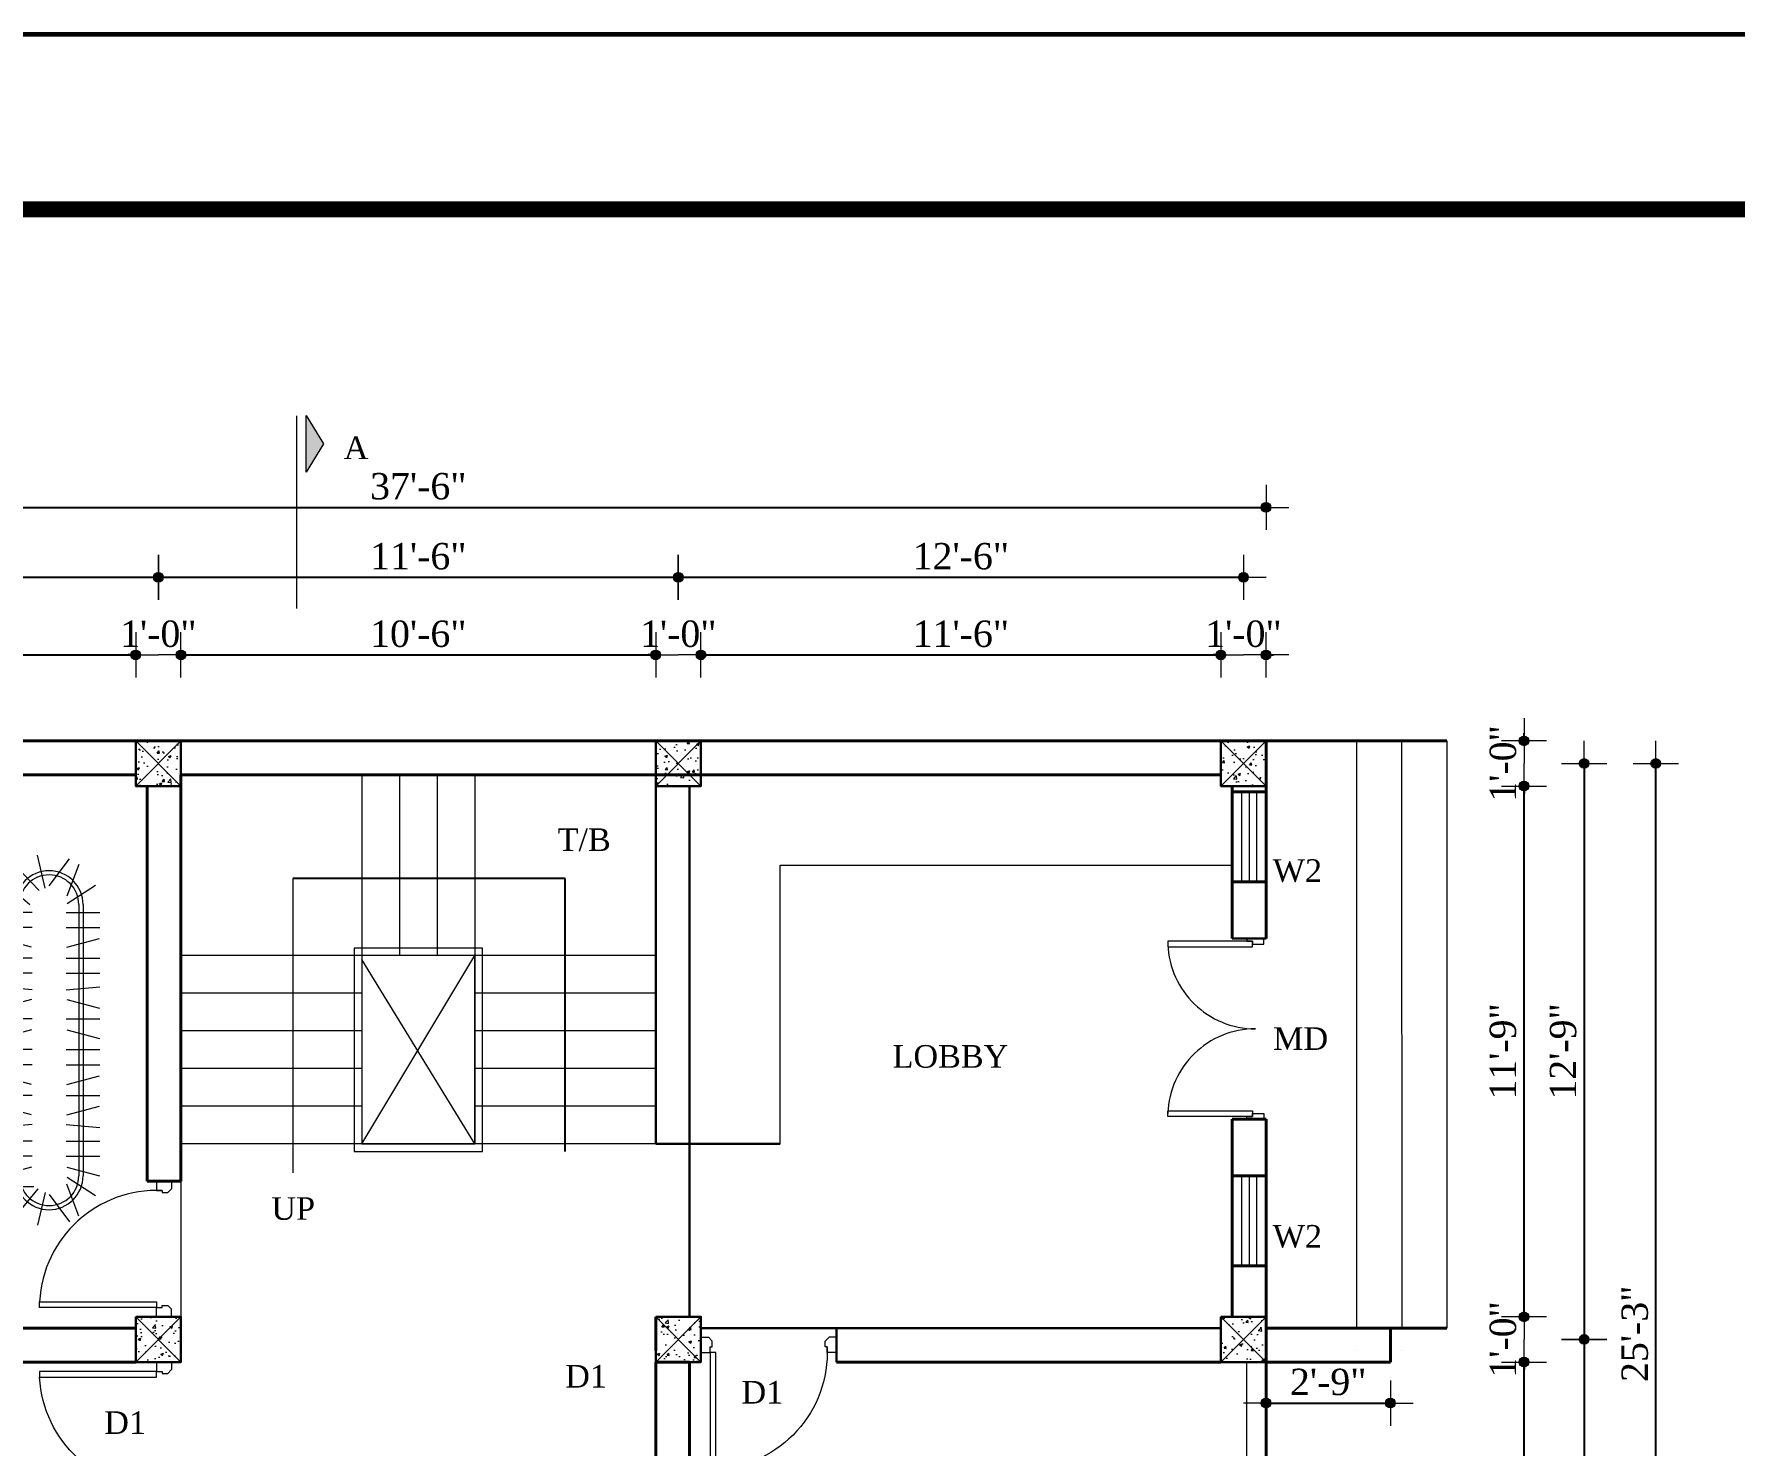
# Model space of a CAD drawing. Header units: inches. Extents: x 897 to 49934, y -34925 to -18564.
# Drawn here: x 16860.1 to 17311.3, y -23722.9 to -23348.4 of the extents above; entities that cross this region are included whole.
import ezdxf

# ---------------------------------------------------------------- set-up
doc = ezdxf.new("R2010")
doc.units = ezdxf.units.IN
doc.header["$LTSCALE"] = 35
doc.header["$MEASUREMENT"] = 0
doc.header["$PDMODE"] = 34
doc.linetypes.add('PROYECCION', pattern=[19.05, 12.7, -6.35])
for name, color, linetype, lineweight in [('SES- Door&Window', 21, 'Continuous', 15), ('SES-DIMENSION', 142, 'Continuous', 13), ('SES-Elevation', 4, 'Continuous', 15), ('SES-Furniture', 45, 'Continuous', 5), ('SES-HACTH', 8, 'Continuous', 13), ('SES-Leader', 2, 'Continuous', 15), ('SES-REBARS', 1, 'Continuous', 40), ('SES-SHEETS', 7, 'Continuous', 60), ('SES-Staircase', 134, 'Continuous', 13), ('SES-TEXT', 3, 'Continuous', 20), ('SES-Wall Plan', 6, 'Continuous', 30)]:
    doc.layers.add(name, color=color, linetype=linetype, lineweight=lineweight)
doc.styles.add('7 INCH', font='times.ttf', dxfattribs={"height": 7})
doc.styles.add('SES-ARAIL', font='times.ttf', dxfattribs={"height": 6})
doc.linetypes.add('ZIGZAG', pattern='A,0.0001,-0.2,[131,ltypeshp.shx,S=0.2,R=0,X=-0.2,Y=0],-0.4,[131,ltypeshp.shx,S=0.2,R=180,X=0.2,Y=0],-0.2', length=0.8001)
doc.dimstyles.new('7 INCH', dxfattribs={"dimscale": 0, "dimtxt": 7, "dimasz": 1, "dimexe": 2, "dimexo": 9, "dimgap": 2, "dimtad": 1, "dimdec": 0, "dimzin": 3, "dimdsep": 46, "dimlunit": 4, "dimtxsty": '7 INCH', "dimblk": 'DIM', "dimcen": 3, "dimdle": 3, "dimse1": 1, "dimse2": 1, "dimclrd": 256, "dimclre": 256, "dimclrt": 7, "dimadec": 1, "dimazin": 2, "dimtfac": 1, "dimtdec": 0, "dimtix": 1, "dimtofl": 0, "dimtmove": 2, "dimatfit": 3, "dimldrblk": 'ARW', "dimfxl": 2, "dimfrac": 2, "dimtolj": 2, "dimtzin": 0, "dimarcsym": 0})

# ---------------------------------------------------------------- blocks, each defined once
blk = doc.blocks.new('c11')
at = {"layer": 'SES-HACTH', "linetype": 'ByBlock'}
h = blk.add_hatch(dxfattribs=at)
h.set_pattern_fill('AR-CONC', color=256)
h.set_pattern_definition([(50, (-20422.33, 19414.4167), (7.1726018, -0.6275213), [0.75, -8.25]), (355, (-20422.33, 19414.417), (-1.3875133, 7.5219213), [0.6, -6.6]), (100.451444, (-20421.732, 19414.3644), (5.7850885, 6.8943999), [0.637402, -7.0114211]), (46.1842, (-20422.33, 19416.417), (10.6724133, -1.6551928), [1.125, -12.375]), (96.635635, (-20421.441, 19416.279), (9.3466195, 9.741186), [0.9561034, -10.5171376]), (351.184164, (-20422.33, 19416.417), (9.3466195, 9.741186), [0.9, -9.9]), (21, (-20421.33, 19415.9167), (5.9690705, -4.0261889), [0.75, -8.25]), (326, (-20421.33, 19415.917), (2.4331533, 7.2515005), [0.6, -6.6]), (71.451445, (-20420.8325, 19415.581), (8.4022238, 3.2253115), [0.6374019, -7.0114211]), (37.5, (-20422.33, 19414.4167), (0.12159855, 3.32893854), [0, -6.52, 0, -6.7, 0, -6.625]), (7.5, (-20422.33, 19414.4167), (2.63069537, 3.9441171), [0, -3.82, 0, -6.37, 0, -2.525]), (327.5, (-20424.56, 19414.4167), (5.33822436, -0.22554872), [0, -2.5, 0, -7.8, 0, -10.35]), (317.5, (-20425.56, 19414.4167), (5.8318617, 1.0010498), [0, -3.25, 0, -5.18, 0, -7.35])])
h.paths.add_polyline_path([(-6, 6), (-6, -6), (6, -6), (6, 6)])
for p, q in [((-6, 6), (6, -6)), ((6, 6), (-6, -6))]:
    blk.add_line(p, q, dxfattribs=at)
at = {"layer": 'SES-Wall Plan', "linetype": 'ByBlock'}
blk.add_lwpolyline([(-6, 6), (6, 6), (6, -6), (-6, -6)], close=True, dxfattribs=at)
blk = doc.blocks.new('3ls')
at = {"layer": 'SES- Door&Window'}
for p, q in [((-36, -2.5), (-34, -2.5)), ((-34, -2.5), (-33, -3.5)), ((-33, -5), (-33, -3.5)), ((-2, -2.5), (-3, -3.5)), ((-3, -5), (-3, -3.5)), ((0, -2.5), (-2, -2.5)), ((-36, -6.5), (-33.5, -6.5)), ((-33.5, -6.5), (-33.5, -5)), ((-33.5, -5), (-33, -5)), ((-2.5, -5), (-3, -5)), ((-2.5, -6.5), (-2.5, -5)), ((0, -6.5), (-2.5, -6.5))]:
    blk.add_line(p, q, dxfattribs=at)
blk.add_lwpolyline([(-2.5, -6.5), (-2.5, -37.5), (-4, -37.5), (-4, -6.5)], close=True, dxfattribs=at)
blk.add_arc((-2.5, -6.5), 31.04, 177.2298, 267.2298, dxfattribs=at)
at = {"layer": 'SES-Wall Plan', "color": 6, "ltscale": 2}
for p, q in [((-36, -6.5), (-36, -1.5)), ((0, -6.5), (0, -1.5))]:
    blk.add_line(p, q, dxfattribs=at)
blk = doc.blocks.new('DIM')
at = {"layer": 'SES-DIMENSION'}
h = blk.add_hatch(color=256, dxfattribs=at)
h.paths.add_polyline_path([(0, 1.284), (0, 0), (1.284, 0, 0.414214)])
h.paths.add_polyline_path([(1.284, 0), (0, 0), (0, -1.284, 0.414214)])
h.paths.add_polyline_path([(0, 0), (-1.284, 0, 0.414214), (0, -1.284)])
h.paths.add_polyline_path([(0, 1.284, 0.414214), (-1.284, 0), (0, 0)])
for p, q in [((0, 6), (0, -6)), ((-6, 0), (6, 0))]:
    blk.add_line(p, q, dxfattribs=at)
blk.add_circle((0, 0), 1.284, dxfattribs=at)
blk = doc.blocks.new('*D659')
at = {"layer": 'Defpoints', "color": 0, "linetype": 'ByBlock', "transparency": 16777216}
for p in [(16887.13, -23513.21), (16749.13, -23536.03), (16887.13, -23536.03)]:
    blk.add_point(p, dxfattribs=at)
at = {"layer": 'SES-DIMENSION', "linetype": 'ByBlock', "lineweight": -2, "transparency": 16777216}
blk.add_line((16750.13, -23513.21), (16886.13, -23513.21), dxfattribs=at)
at = {"layer": 'SES-DIMENSION', "linetype": 'ByBlock', "lineweight": -2, "transparency": 16777216, "rotation": 180}
blk.add_blockref('DIM', (16749.13, -23513.21), dxfattribs=at)
at = {"layer": 'SES-DIMENSION', "linetype": 'ByBlock', "lineweight": -2, "transparency": 16777216}
blk.add_blockref('DIM', (16887.13, -23513.21), dxfattribs=at)
at = {"layer": 'SES-DIMENSION', "color": 7, "linetype": 'ByBlock', "transparency": 16777216, "insert": (16818.13, -23507.65), "char_height": 7, "attachment_point": 5, "style": '7 INCH'}
blk.add_mtext('\\A2;11\'-6"', dxfattribs=at)
blk = doc.blocks.new('ARW')
at = {"layer": 'SES-DIMENSION'}
blk.add_lwpolyline([(10, 0, 0, 6, 0), (0, 0, 0, 0, 0), (10, 0, 0, 0, 0)], format="xyseb", dxfattribs=at)
blk = doc.blocks.new('*D660')
at = {"layer": 'Defpoints', "color": 0, "linetype": 'ByBlock', "transparency": 16777216}
for p in [(16899.13, -23513.21), (16887.13, -23536.03), (16899.13, -23536.03)]:
    blk.add_point(p, dxfattribs=at)
at = {"layer": 'SES-DIMENSION', "linetype": 'ByBlock', "lineweight": -2, "transparency": 16777216}
for p, q in [((16886.13, -23513.21), (16885.13, -23513.21)), ((16900.13, -23513.21), (16901.13, -23513.21))]:
    blk.add_line(p, q, dxfattribs=at)
blk.add_blockref('DIM', (16887.13, -23513.21), dxfattribs=at)
at = {"layer": 'SES-DIMENSION', "linetype": 'ByBlock', "lineweight": -2, "transparency": 16777216, "rotation": 180}
blk.add_blockref('DIM', (16899.13, -23513.21), dxfattribs=at)
at = {"layer": 'SES-DIMENSION', "color": 7, "linetype": 'ByBlock', "transparency": 16777216, "insert": (16893.13, -23507.65), "char_height": 7, "attachment_point": 5, "style": '7 INCH'}
blk.add_mtext('\\A2;1\'-0"', dxfattribs=at)
blk = doc.blocks.new('*D661')
at = {"layer": 'Defpoints', "color": 0, "linetype": 'ByBlock', "transparency": 16777216}
for p in [(17025.13, -23513.21), (16899.13, -23536.03), (17025.13, -23536.03)]:
    blk.add_point(p, dxfattribs=at)
at = {"layer": 'SES-DIMENSION', "linetype": 'ByBlock', "lineweight": -2, "transparency": 16777216}
blk.add_line((16900.13, -23513.21), (17024.13, -23513.21), dxfattribs=at)
at = {"layer": 'SES-DIMENSION', "linetype": 'ByBlock', "lineweight": -2, "transparency": 16777216, "rotation": 180}
blk.add_blockref('DIM', (16899.13, -23513.21), dxfattribs=at)
at = {"layer": 'SES-DIMENSION', "linetype": 'ByBlock', "lineweight": -2, "transparency": 16777216}
blk.add_blockref('DIM', (17025.13, -23513.21), dxfattribs=at)
at = {"layer": 'SES-DIMENSION', "color": 7, "linetype": 'ByBlock', "transparency": 16777216, "insert": (16962.13, -23507.65), "char_height": 7, "attachment_point": 5, "style": '7 INCH'}
blk.add_mtext('\\A2;10\'-6"', dxfattribs=at)
blk = doc.blocks.new('*D662')
at = {"layer": 'Defpoints', "color": 0, "linetype": 'ByBlock', "transparency": 16777216}
for p in [(17037.13, -23513.21), (17025.13, -23536.03), (17037.13, -23536.03)]:
    blk.add_point(p, dxfattribs=at)
at = {"layer": 'SES-DIMENSION', "linetype": 'ByBlock', "lineweight": -2, "transparency": 16777216}
for p, q in [((17024.13, -23513.21), (17023.13, -23513.21)), ((17038.13, -23513.21), (17039.13, -23513.21))]:
    blk.add_line(p, q, dxfattribs=at)
blk.add_blockref('DIM', (17025.13, -23513.21), dxfattribs=at)
at = {"layer": 'SES-DIMENSION', "linetype": 'ByBlock', "lineweight": -2, "transparency": 16777216, "rotation": 180}
blk.add_blockref('DIM', (17037.13, -23513.21), dxfattribs=at)
at = {"layer": 'SES-DIMENSION', "color": 7, "linetype": 'ByBlock', "transparency": 16777216, "insert": (17031.13, -23507.65), "char_height": 7, "attachment_point": 5, "style": '7 INCH'}
blk.add_mtext('\\A2;1\'-0"', dxfattribs=at)
blk = doc.blocks.new('*D663')
at = {"layer": 'Defpoints', "color": 0, "linetype": 'ByBlock', "transparency": 16777216}
for p in [(17175.13, -23513.21), (17037.13, -23536.03), (17175.13, -23536.03)]:
    blk.add_point(p, dxfattribs=at)
at = {"layer": 'SES-DIMENSION', "linetype": 'ByBlock', "lineweight": -2, "transparency": 16777216}
blk.add_line((17038.13, -23513.21), (17174.13, -23513.21), dxfattribs=at)
at = {"layer": 'SES-DIMENSION', "linetype": 'ByBlock', "lineweight": -2, "transparency": 16777216, "rotation": 180}
blk.add_blockref('DIM', (17037.13, -23513.21), dxfattribs=at)
at = {"layer": 'SES-DIMENSION', "linetype": 'ByBlock', "lineweight": -2, "transparency": 16777216}
blk.add_blockref('DIM', (17175.13, -23513.21), dxfattribs=at)
at = {"layer": 'SES-DIMENSION', "color": 7, "linetype": 'ByBlock', "transparency": 16777216, "insert": (17106.13, -23507.65), "char_height": 7, "attachment_point": 5, "style": '7 INCH'}
blk.add_mtext('\\A2;11\'-6"', dxfattribs=at)
blk = doc.blocks.new('*D664')
at = {"layer": 'Defpoints', "color": 0, "linetype": 'ByBlock', "transparency": 16777216}
for p in [(17187.13, -23513.21), (17175.13, -23536.03), (17187.13, -23536.03)]:
    blk.add_point(p, dxfattribs=at)
at = {"layer": 'SES-DIMENSION', "linetype": 'ByBlock', "lineweight": -2, "transparency": 16777216}
for p, q in [((17174.13, -23513.21), (17173.13, -23513.21)), ((17188.13, -23513.21), (17189.13, -23513.21))]:
    blk.add_line(p, q, dxfattribs=at)
blk.add_blockref('DIM', (17175.13, -23513.21), dxfattribs=at)
at = {"layer": 'SES-DIMENSION', "linetype": 'ByBlock', "lineweight": -2, "transparency": 16777216, "rotation": 180}
blk.add_blockref('DIM', (17187.13, -23513.21), dxfattribs=at)
at = {"layer": 'SES-DIMENSION', "color": 7, "linetype": 'ByBlock', "transparency": 16777216, "insert": (17181.13, -23507.65), "char_height": 7, "attachment_point": 5, "style": '7 INCH'}
blk.add_mtext('\\A2;1\'-0"', dxfattribs=at)
blk = doc.blocks.new('*D665')
at = {"layer": 'Defpoints', "color": 0, "linetype": 'ByBlock', "transparency": 16777216}
for p in [(16893.13, -23492.62), (16743.13, -23536.03), (16893.13, -23536.03)]:
    blk.add_point(p, dxfattribs=at)
at = {"layer": 'SES-DIMENSION', "linetype": 'ByBlock', "lineweight": -2, "transparency": 16777216}
blk.add_line((16744.13, -23492.62), (16892.13, -23492.62), dxfattribs=at)
at = {"layer": 'SES-DIMENSION', "linetype": 'ByBlock', "lineweight": -2, "transparency": 16777216, "rotation": 180}
blk.add_blockref('DIM', (16743.13, -23492.62), dxfattribs=at)
at = {"layer": 'SES-DIMENSION', "linetype": 'ByBlock', "lineweight": -2, "transparency": 16777216}
blk.add_blockref('DIM', (16893.13, -23492.62), dxfattribs=at)
at = {"layer": 'SES-DIMENSION', "color": 7, "linetype": 'ByBlock', "transparency": 16777216, "insert": (16818.13, -23487.06), "char_height": 7, "attachment_point": 5, "style": '7 INCH'}
blk.add_mtext('\\A2;12\'-6"', dxfattribs=at)
blk = doc.blocks.new('*D666')
at = {"layer": 'Defpoints', "color": 0, "linetype": 'ByBlock', "transparency": 16777216}
for p in [(17031.13, -23492.62), (16893.13, -23536.03), (17031.13, -23536.03)]:
    blk.add_point(p, dxfattribs=at)
at = {"layer": 'SES-DIMENSION', "linetype": 'ByBlock', "lineweight": -2, "transparency": 16777216}
blk.add_line((16894.13, -23492.62), (17030.13, -23492.62), dxfattribs=at)
at = {"layer": 'SES-DIMENSION', "linetype": 'ByBlock', "lineweight": -2, "transparency": 16777216, "rotation": 180}
blk.add_blockref('DIM', (16893.13, -23492.62), dxfattribs=at)
at = {"layer": 'SES-DIMENSION', "linetype": 'ByBlock', "lineweight": -2, "transparency": 16777216}
blk.add_blockref('DIM', (17031.13, -23492.62), dxfattribs=at)
at = {"layer": 'SES-DIMENSION', "color": 7, "linetype": 'ByBlock', "transparency": 16777216, "insert": (16962.13, -23487.06), "char_height": 7, "attachment_point": 5, "style": '7 INCH'}
blk.add_mtext('\\A2;11\'-6"', dxfattribs=at)
blk = doc.blocks.new('*D667')
at = {"layer": 'Defpoints', "color": 0, "linetype": 'ByBlock', "transparency": 16777216}
for p in [(17181.13, -23492.62), (17031.13, -23536.03), (17181.13, -23536.03)]:
    blk.add_point(p, dxfattribs=at)
at = {"layer": 'SES-DIMENSION', "linetype": 'ByBlock', "lineweight": -2, "transparency": 16777216}
blk.add_line((17032.13, -23492.62), (17180.13, -23492.62), dxfattribs=at)
at = {"layer": 'SES-DIMENSION', "linetype": 'ByBlock', "lineweight": -2, "transparency": 16777216, "rotation": 180}
blk.add_blockref('DIM', (17031.13, -23492.62), dxfattribs=at)
at = {"layer": 'SES-DIMENSION', "linetype": 'ByBlock', "lineweight": -2, "transparency": 16777216}
blk.add_blockref('DIM', (17181.13, -23492.62), dxfattribs=at)
at = {"layer": 'SES-DIMENSION', "color": 7, "linetype": 'ByBlock', "transparency": 16777216, "insert": (17106.13, -23487.06), "char_height": 7, "attachment_point": 5, "style": '7 INCH'}
blk.add_mtext('\\A2;12\'-6"', dxfattribs=at)
blk = doc.blocks.new('*D668')
at = {"layer": 'Defpoints', "color": 0, "linetype": 'ByBlock', "transparency": 16777216}
for p in [(17187.13, -23474.05), (16737.13, -23536.03), (17187.13, -23536.03)]:
    blk.add_point(p, dxfattribs=at)
at = {"layer": 'SES-DIMENSION', "linetype": 'ByBlock', "lineweight": -2, "transparency": 16777216}
blk.add_line((16738.13, -23474.05), (17186.13, -23474.05), dxfattribs=at)
at = {"layer": 'SES-DIMENSION', "linetype": 'ByBlock', "lineweight": -2, "transparency": 16777216, "rotation": 180}
blk.add_blockref('DIM', (16737.13, -23474.05), dxfattribs=at)
at = {"layer": 'SES-DIMENSION', "linetype": 'ByBlock', "lineweight": -2, "transparency": 16777216}
blk.add_blockref('DIM', (17187.13, -23474.05), dxfattribs=at)
at = {"layer": 'SES-DIMENSION', "color": 7, "linetype": 'ByBlock', "transparency": 16777216, "insert": (16962.13, -23468.48), "char_height": 7, "attachment_point": 5, "style": '7 INCH'}
blk.add_mtext('\\A2;37\'-6"', dxfattribs=at)
blk = doc.blocks.new('*D670')
at = {"layer": 'Defpoints', "color": 0, "linetype": 'ByBlock', "transparency": 16777216}
for p in [(17187.13, -23700.92), (17255.59, -23700.92), (17187.13, -23838.81)]:
    blk.add_point(p, dxfattribs=at)
at = {"layer": 'SES-DIMENSION', "linetype": 'ByBlock', "lineweight": -2, "transparency": 16777216}
blk.add_line((17255.59, -23837.81), (17255.59, -23701.92), dxfattribs=at)
for p, rotation in [((17255.59, -23700.92), 90), ((17255.59, -23838.81), 270)]:
    blk.add_blockref('DIM', p, dxfattribs=dict(at, rotation=rotation))
at = {"layer": 'SES-DIMENSION', "color": 7, "linetype": 'ByBlock', "transparency": 16777216, "insert": (17250.03, -23769.86), "char_height": 7, "attachment_point": 5, "rotation": 90, "style": '7 INCH'}
blk.add_mtext('\\A2;11\'-6"', dxfattribs=at)
blk = doc.blocks.new('*D671')
at = {"layer": 'Defpoints', "color": 0, "linetype": 'ByBlock', "transparency": 16777216}
for p in [(17187.13, -23688.92), (17255.59, -23688.92), (17187.13, -23700.92)]:
    blk.add_point(p, dxfattribs=at)
at = {"layer": 'SES-DIMENSION', "linetype": 'ByBlock', "lineweight": -2, "transparency": 16777216}
for p, q in [((17255.59, -23687.92), (17255.59, -23686.92)), ((17255.59, -23701.92), (17255.59, -23702.92))]:
    blk.add_line(p, q, dxfattribs=at)
for p, rotation in [((17255.59, -23688.92), 270), ((17255.59, -23700.92), 90)]:
    blk.add_blockref('DIM', p, dxfattribs=dict(at, rotation=rotation))
at = {"layer": 'SES-DIMENSION', "color": 7, "linetype": 'ByBlock', "transparency": 16777216, "insert": (17250.03, -23694.92), "char_height": 7, "attachment_point": 5, "rotation": 90, "style": '7 INCH'}
blk.add_mtext('\\A2;1\'-0"', dxfattribs=at)
blk = doc.blocks.new('*D672')
at = {"layer": 'Defpoints', "color": 0, "linetype": 'ByBlock', "transparency": 16777216}
for p in [(17187.13, -23548.03), (17255.59, -23548.03), (17187.13, -23688.92)]:
    blk.add_point(p, dxfattribs=at)
at = {"layer": 'SES-DIMENSION', "linetype": 'ByBlock', "lineweight": -2, "transparency": 16777216}
blk.add_line((17255.59, -23687.92), (17255.59, -23549.03), dxfattribs=at)
for p, rotation in [((17255.59, -23548.03), 90), ((17255.59, -23688.92), 270)]:
    blk.add_blockref('DIM', p, dxfattribs=dict(at, rotation=rotation))
at = {"layer": 'SES-DIMENSION', "color": 7, "linetype": 'ByBlock', "transparency": 16777216, "insert": (17250.02, -23618.47), "char_height": 7, "attachment_point": 5, "rotation": 90, "style": '7 INCH'}
blk.add_mtext('\\A2;11\'-9"', dxfattribs=at)
blk = doc.blocks.new('*D673')
at = {"layer": 'Defpoints', "color": 0, "linetype": 'ByBlock', "transparency": 16777216}
for p in [(17187.13, -23536.03), (17255.59, -23536.03), (17187.13, -23548.03)]:
    blk.add_point(p, dxfattribs=at)
at = {"layer": 'SES-DIMENSION', "linetype": 'ByBlock', "lineweight": -2, "transparency": 16777216}
for p, q in [((17255.59, -23535.03), (17255.59, -23534.03)), ((17255.59, -23549.03), (17255.59, -23550.03))]:
    blk.add_line(p, q, dxfattribs=at)
for p, rotation in [((17255.59, -23536.03), 270), ((17255.59, -23548.03), 90)]:
    blk.add_blockref('DIM', p, dxfattribs=dict(at, rotation=rotation))
at = {"layer": 'SES-DIMENSION', "color": 7, "linetype": 'ByBlock', "transparency": 16777216, "insert": (17250.03, -23542.03), "char_height": 7, "attachment_point": 5, "rotation": 90, "style": '7 INCH'}
blk.add_mtext('\\A2;1\'-0"', dxfattribs=at)
blk = doc.blocks.new('*D674')
at = {"layer": 'Defpoints', "color": 0, "linetype": 'ByBlock', "transparency": 16777216}
for p in [(17187.13, -23542.03), (17187.13, -23694.92), (17271.55, -23694.92)]:
    blk.add_point(p, dxfattribs=at)
at = {"layer": 'SES-DIMENSION', "linetype": 'ByBlock', "lineweight": -2, "transparency": 16777216}
blk.add_line((17271.55, -23543.03), (17271.55, -23693.92), dxfattribs=at)
for p, rotation in [((17271.55, -23542.03), 90), ((17271.55, -23694.92), 270)]:
    blk.add_blockref('DIM', p, dxfattribs=dict(at, rotation=rotation))
at = {"layer": 'SES-DIMENSION', "color": 7, "linetype": 'ByBlock', "transparency": 16777216, "insert": (17265.98, -23618.47), "char_height": 7, "attachment_point": 5, "rotation": 90, "style": '7 INCH'}
blk.add_mtext('\\A2;12\'-9"', dxfattribs=at)
blk = doc.blocks.new('*D675')
at = {"layer": 'Defpoints', "color": 0, "linetype": 'ByBlock', "transparency": 16777216}
for p in [(17187.13, -23694.92), (17187.13, -23844.81), (17271.55, -23844.81)]:
    blk.add_point(p, dxfattribs=at)
at = {"layer": 'SES-DIMENSION', "linetype": 'ByBlock', "lineweight": -2, "transparency": 16777216}
blk.add_line((17271.55, -23695.92), (17271.55, -23843.81), dxfattribs=at)
for p, rotation in [((17271.55, -23694.92), 90), ((17271.55, -23844.81), 270)]:
    blk.add_blockref('DIM', p, dxfattribs=dict(at, rotation=rotation))
at = {"layer": 'SES-DIMENSION', "color": 7, "linetype": 'ByBlock', "transparency": 16777216, "insert": (17265.99, -23769.86), "char_height": 7, "attachment_point": 5, "rotation": 90, "style": '7 INCH'}
blk.add_mtext('\\A2;12\'-6"', dxfattribs=at)
blk = doc.blocks.new('*D676')
at = {"layer": 'Defpoints', "color": 0, "linetype": 'ByBlock', "transparency": 16777216}
for p in [(17187.13, -23542.03), (17290.57, -23542.03), (17187.13, -23844.81)]:
    blk.add_point(p, dxfattribs=at)
at = {"layer": 'SES-DIMENSION', "linetype": 'ByBlock', "lineweight": -2, "transparency": 16777216}
blk.add_line((17290.57, -23843.81), (17290.57, -23543.03), dxfattribs=at)
for p, rotation in [((17290.57, -23542.03), 90), ((17290.57, -23844.81), 270)]:
    blk.add_blockref('DIM', p, dxfattribs=dict(at, rotation=rotation))
at = {"layer": 'SES-DIMENSION', "color": 7, "linetype": 'ByBlock', "transparency": 16777216, "insert": (17285.01, -23693.42), "char_height": 7, "attachment_point": 5, "rotation": 90, "style": '7 INCH'}
blk.add_mtext('\\A2;25\'-3"', dxfattribs=at)
blk = doc.blocks.new('PUERTA ABATIBLE SENCILLA-160')
at = {"layer": 'SES-Elevation'}
for p, q in [((-1.575, 0.025), (-1.575, 0.775)), ((-1.575, 0.775), (-1.525, 0.775)), ((-1.525, 0.775), (-1.525, 0.025)), ((-0.075, 0.775), (-0.075, 0.025)), ((-0.025, 0.775), (-0.075, 0.775)), ((-0.025, 0.025), (-0.025, 0.775)), ((-1.6, -0.075), (-1.6, 0.075)), ((-1.6, 0.075), (-1.575, 0.075)), ((-1.575, 0.075), (-1.575, 0.025)), ((-1.575, 0.025), (-1.55, 0.025)), ((-1.525, 0.025), (-1.575, 0.025)), ((-1.55, 0.025), (-1.55, -0.075)), ((-0.075, 0.025), (-0.025, 0.025)), ((-0.05, 0.025), (-0.05, -0.075)), ((-0.025, 0.025), (-0.05, 0.025)), ((0, 0.075), (-0.025, 0.075)), ((-0.025, 0.075), (-0.025, 0.025)), ((0, -0.075), (0, 0.075)), ((-1.55, -0.075), (-1.6, -0.075)), ((-0.05, -0.075), (0, -0.075))]:
    blk.add_line(p, q, dxfattribs=at)
at = {"layer": 'SES-Elevation', "color": 1, "linetype": 'PROYECCION'}
for centre, start, end in [((-1.575, 0), 0, 88.135), ((-0.025, 0), 91.865, 180)]:
    blk.add_arc(centre, 0.775, start, end, dxfattribs=at)
blk = doc.blocks.new('s1')
at = {"layer": 'SES-SHEETS', "color": 8}
blk.add_lwpolyline([(14202.23, -12888.64), (17370.23, -12888.64), (17370.23, -15126.64), (14202.23, -15126.64)], close=True, dxfattribs=at)
at = {"layer": 'SES-SHEETS'}
for points in [[(14295.23, -12933.64), (17325.23, -12933.64), (17325.23, -15081.64), (14295.23, -15081.64)], [(14296.23, -12934.64), (17324.23, -12934.64), (17324.23, -15080.64), (14296.23, -15080.64)], [(14297.23, -12935.64), (17323.23, -12935.64), (17323.23, -15079.64), (14297.23, -15079.64)], [(14298.23, -12936.64), (17322.23, -12936.64), (17322.23, -15078.64), (14298.23, -15078.64)]]:
    blk.add_lwpolyline(points, close=True, dxfattribs=at)
blk = doc.blocks.new('*D764')
at = {"layer": 'Defpoints', "color": 0, "linetype": 'ByBlock', "transparency": 16777216}
for p in [(17187.13, -23700.92), (17220.13, -23697.92), (17220.13, -23711.81)]:
    blk.add_point(p, dxfattribs=at)
at = {"layer": 'SES-DIMENSION', "linetype": 'ByBlock', "lineweight": -2, "transparency": 16777216}
blk.add_line((17188.13, -23711.81), (17219.13, -23711.81), dxfattribs=at)
at = {"layer": 'SES-DIMENSION', "linetype": 'ByBlock', "lineweight": -2, "transparency": 16777216, "rotation": 180}
blk.add_blockref('DIM', (17187.13, -23711.81), dxfattribs=at)
at = {"layer": 'SES-DIMENSION', "linetype": 'ByBlock', "lineweight": -2, "transparency": 16777216}
blk.add_blockref('DIM', (17220.13, -23711.81), dxfattribs=at)
at = {"layer": 'SES-DIMENSION', "color": 7, "linetype": 'ByBlock', "transparency": 16777216, "insert": (17203.63, -23706.24), "char_height": 7, "attachment_point": 5, "style": '7 INCH'}
blk.add_mtext('\\A2;2\'-9"', dxfattribs=at)
blk = doc.blocks.new('RACK-LARGA-01')
at = {"layer": 'SES-Furniture'}
for p, q in [((-0.35, 4.074), (-0.207, 3.7)), ((-0.001, 3.821), (-0.241, 4.141)), ((0.046, 3.795), (0.139, 4.184)), ((0.382, 4.062), (0.128, 3.754)), ((-0.213, 3.614), (-0.549, 3.831)), ((0.179, 3.729), (0.579, 3.729)), ((-0.207, 3.497), (-0.593, 3.601)), ((-0.4, 0.4), (-0.4, 3.6)), ((-0.35, 0.4), (-0.35, 3.6)), ((0.207, 3.497), (0.593, 3.601)), ((0.35, 0.4), (0.35, 3.6)), ((0.4, 0.4), (0.4, 3.6)), ((-0.2, 3.369), (-0.6, 3.369)), ((0.2, 3.369), (0.6, 3.369)), ((-0.2, 3.19), (-0.6, 3.19)), ((-0.201, 2.993), (-0.599, 3.028)), ((0.2, 3.19), (0.6, 3.19)), ((0.201, 2.993), (0.599, 3.028)), ((-0.207, 2.882), (-0.593, 2.779)), ((0.207, 2.882), (0.593, 2.779)), ((-0.2, 2.651), (-0.6, 2.651)), ((0.2, 2.651), (0.6, 2.651)), ((-0.207, 2.523), (-0.593, 2.42)), ((0.207, 2.523), (0.593, 2.42)), ((-0.2, 2.292), (-0.6, 2.292)), ((0.2, 2.292), (0.6, 2.292)), ((-0.2, 2.108), (-0.6, 2.108)), ((0.2, 2.108), (0.6, 2.108)), ((-0.207, 1.877), (-0.593, 1.98)), ((0.207, 1.877), (0.593, 1.98)), ((-0.2, 1.749), (-0.6, 1.749)), ((-0.207, 1.518), (-0.593, 1.621)), ((0.2, 1.749), (0.6, 1.749)), ((0.207, 1.518), (0.593, 1.621)), ((-0.201, 1.407), (-0.599, 1.372)), ((0.201, 1.407), (0.599, 1.372)), ((-0.2, 1.21), (-0.6, 1.21)), ((0.2, 1.21), (0.6, 1.21)), ((-0.2, 1.031), (-0.6, 1.031)), ((0.2, 1.031), (0.6, 1.031)), ((-0.207, 0.903), (-0.593, 0.799)), ((0.207, 0.903), (0.593, 0.799)), ((-0.2, 0.671), (-0.6, 0.671)), ((0.2, 0.671), (0.6, 0.671)), ((-0.2, 0.492), (-0.6, 0.492)), ((0.2, 0.492), (0.6, 0.492)), ((-0.213, 0.386), (-0.549, 0.169)), ((-0.35, -0.074), (-0.207, 0.3)), ((0.046, 0.205), (0.139, -0.184)), ((0.394, -0.052), (0.116, 0.235)), ((0.226, 0.401), (0.531, 0.142)), ((-0.001, 0.179), (-0.241, -0.141))]:
    blk.add_line(p, q, dxfattribs=at)
for centre, radius, start, end in [((0, 3.6), 0.4, 0, 180), ((0, 3.6), 0.35, 0, 180), ((0, 0.4), 0.4, 180, 0), ((0, 0.4), 0.35, 180, 0)]:
    blk.add_arc(centre, radius, start, end, dxfattribs=at)

msp = doc.modelspace()

# ---------------------------------------------------------------- hatches: boundary and pattern name
at = {"layer": 'SES-TEXT'}
msp.add_hatch(color=256, dxfattribs=at).paths.add_polyline_path([(16932.32, -23449.67), (16932.32, -23464.68), (16936.94, -23457.17)])

# ---------------------------------------------------------------- linework, layer by layer
at = {"layer": 'SES- Door&Window', "linetype": 'ZIGZAG', "ltscale": 0.25}
msp.add_line((17182.03, -23838.81), (17182.03, -23700.92), dxfattribs=at)
at = {"layer": 'SES- Door&Window', "linetype": 'ByBlock'}
for points in [[(17180.63, -23549.54), (17180.63, -23573.48)], [(17182.63, -23549.54), (17182.63, -23573.48)], [(17184.63, -23549.54), (17184.63, -23573.48)], [(17180.63, -23651.46), (17180.63, -23675.41)], [(17182.63, -23651.46), (17182.63, -23675.41)], [(17184.63, -23651.46), (17184.63, -23675.41)]]:
    msp.add_lwpolyline(points, dxfattribs=at)
at = {"layer": 'SES-DIMENSION', "ltscale": 10}
msp.add_line((16929.78, -23449.77), (16929.78, -23500.86), dxfattribs=at)
at = {"layer": 'SES-DIMENSION', "linetype": 'ByBlock'}
msp.add_line((16899.13, -23652.92), (16899.13, -23688.92), dxfattribs=at)
msp.add_lwpolyline([(16928.78, -23572.54), (16928.78, -23650.68)], dxfattribs=at)
at = {"layer": 'SES-Furniture', "linetype": 'ByBlock'}
for points in [[(17034.13, -23643.03), (17058.13, -23643.03), (17058.13, -23569.03)], [(17058.13, -23569.03), (17178.13, -23569.03)]]:
    msp.add_lwpolyline(points, dxfattribs=at)
at = {"layer": 'SES-REBARS', "color": 6, "linetype": 'ByBlock'}
for p, q in [((17187.13, -23588.47), (17187.13, -23536.03)), ((17187.13, -23536.03), (17235.1, -23536.03)), ((16899.13, -23652.92), (16899.13, -23545.03)), ((16890.13, -23652.92), (16890.13, -23548.03)), ((17178.13, -23588.47), (17178.13, -23548.03)), ((17187.13, -23549.54), (17178.13, -23549.54)), ((17178.13, -23573.48), (17187.13, -23573.48)), ((17178.13, -23688.92), (17178.13, -23636.47)), ((17178.13, -23636.47), (17187.13, -23636.47)), ((17187.13, -23850.81), (17187.13, -23636.47)), ((17187.13, -23651.46), (17178.13, -23651.46)), ((16890.13, -23652.92), (16899.13, -23652.92)), ((17187.13, -23675.41), (17178.13, -23675.41)), ((16887.13, -23691.92), (16749.13, -23691.92)), ((17025.13, -23697.92), (17025.13, -23688.92)), ((17187.13, -23691.92), (17235.13, -23691.92)), ((17220.13, -23691.92), (17220.13, -23700.92)), ((16887.13, -23700.92), (16749.13, -23700.92)), ((17025.13, -23841.81), (17025.13, -23700.92)), ((17025.13, -23700.92), (17034.13, -23700.92)), ((17034.13, -23838.81), (17034.13, -23700.92)), ((17073.13, -23700.92), (17175.13, -23700.92)), ((17220.13, -23700.92), (17187.13, -23700.92)), ((17211.13, -23697.92), (17211.13, -23697.92)), ((17223.13, -23697.92), (17223.13, -23697.92))]:
    msp.add_line(p, q, dxfattribs=at)
for points in [[(17187.13, -23536.03), (16737.13, -23536.03)], [(16749.13, -23545.03), (16887.13, -23545.03)], [(16899.13, -23545.03), (17175.13, -23545.03)]]:
    msp.add_lwpolyline(points, dxfattribs=at)
at = {"layer": 'SES-Staircase', "linetype": 'ByBlock'}
for p, q in [((17211.1, -23536.03), (17211.13, -23691.92)), ((17223.1, -23536.03), (17223.13, -23691.92)), ((17235.1, -23536.03), (17235.13, -23691.92)), ((16947.13, -23545.03), (16947.13, -23643.03)), ((16957.13, -23545.03), (16957.13, -23593.03)), ((16967.13, -23545.03), (16967.13, -23593.03)), ((16977.13, -23545.03), (16977.13, -23643.03)), ((17025.13, -23593.03), (16899.13, -23593.03)), ((16947.13, -23643.03), (16977.13, -23593.03)), ((16977.13, -23643.03), (16947.13, -23594.03)), ((16947.13, -23603.03), (16899.13, -23603.03)), ((17025.13, -23603.03), (16977.13, -23603.03)), ((16947.13, -23613.03), (16899.13, -23613.03)), ((17025.13, -23613.03), (16977.13, -23613.03)), ((16947.13, -23623.03), (16899.13, -23623.03)), ((17025.13, -23623.03), (16977.13, -23623.03)), ((16947.13, -23633.03), (16899.13, -23633.03)), ((17025.13, -23633.03), (16977.13, -23633.03)), ((17025.13, -23643.03), (16899.13, -23643.03))]:
    msp.add_line(p, q, dxfattribs=at)
for points in [[(16945.13, -23645.03), (16979.13, -23645.03), (16979.13, -23591.03), (16945.13, -23591.03)], [(16947.13, -23643.03), (16977.13, -23643.03), (16977.13, -23593.03), (16947.13, -23593.03)]]:
    msp.add_lwpolyline(points, close=True, dxfattribs=at)
msp.add_lwpolyline([(17220.13, -23691.92), (17235.13, -23691.92)], dxfattribs=at)
at = {"layer": 'SES-TEXT'}
msp.add_lwpolyline([(16932.32, -23464.68), (16932.32, -23449.67), (16936.94, -23457.17), (16932.32, -23464.68)], dxfattribs=at)
at = {"layer": 'SES-Wall Plan', "linetype": 'ByBlock'}
for p, q in [((17025.13, -23548.03), (17025.13, -23643.03)), ((17034.13, -23548.03), (17034.13, -23688.92)), ((17025.13, -23643.03), (17058.13, -23643.03)), ((17175.13, -23691.92), (17037.13, -23691.92)), ((17073.13, -23691.92), (17073.13, -23700.92)), ((16899.13, -23700.92), (16890.13, -23700.92))]:
    msp.add_line(p, q, dxfattribs=at)
msp.add_lwpolyline([(17187.13, -23588.47), (17178.13, -23588.47)], dxfattribs=at)

# ---------------------------------------------------------------- block references
at = {"layer": 'SES- Door&Window'}
msp.add_blockref('s1', (2334.54, -10459.76), dxfattribs=at)
at = {"layer": 'SES-Elevation', "xscale": 30.00000000000143, "yscale": 30.00000000000143, "zscale": 30.00000000000143, "rotation": 90}
msp.add_blockref('PUERTA ABATIBLE SENCILLA-160', (17184.31, -23588.47), dxfattribs=at)
at = {"layer": 'SES-Furniture', "xscale": 22.5, "yscale": 22.5, "zscale": 22.5, "rotation": 180}
msp.add_blockref('RACK-LARGA-01', (16864.14, -23570.49), dxfattribs=at)
at = {"layer": 'SES-HACTH', "ltscale": 2, "rotation": 270}
msp.add_blockref('3ls', (16899.13, -23688.92), dxfattribs=at)
at = {"layer": 'SES-HACTH', "ltscale": 2, "xscale": -1}
msp.add_blockref('3ls', (17037.13, -23691.85), dxfattribs=at)
at = {"layer": 'SES-HACTH', "ltscale": 2, "xscale": -1, "rotation": 270}
msp.add_blockref('3ls', (16899.13, -23700.92), dxfattribs=at)
at = {"layer": 'SES-REBARS', "linetype": 'ByBlock'}
for p in [(16893.13, -23542.03), (17031.13, -23542.03), (17181.13, -23542.03), (16893.13, -23694.92), (17031.13, -23694.92), (17181.13, -23694.92)]:
    msp.add_blockref('c11', p, dxfattribs=at)

# ---------------------------------------------------------------- texts
at = {"layer": 'SES-TEXT', "style": 'SES-ARAIL'}
msp.add_text('A', height=6, dxfattribs=at).set_placement((16942.35, -23461.24))
at = {"layer": 'SES-TEXT', "ltscale": 2, "style": 'SES-ARAIL'}
for s, p in [('W2', (17188.9, -23573.46)), ('UP', (16923.13, -23663.17)), ('W2', (17188.9, -23670.55))]:
    msp.add_text(s, height=6, dxfattribs=at).set_placement(p)
at = {"layer": 'SES-TEXT', "char_height": 6, "style": 'SES-ARAIL'}
for s, insert, width, attachment_point in [('T/B', (16999.1, -23565.35), 44.2055, 7), ('MD', (17189, -23612.06), 106.1211, 1), ('LOBBY', (17088, -23616.78), 106.1211, 1), ('D1', (17012.19, -23707.71), 44.2055, 9), ('D1', (17058.98, -23711.95), 44.2055, 9), ('D1', (16889.85, -23714), 44.2055, 3)]:
    msp.add_mtext(s, dxfattribs=dict(at, insert=insert, width=width, attachment_point=attachment_point))

# ---------------------------------------------------------------- dimensions: what is measured, and where the dimension line sits
at = {"layer": 'SES-DIMENSION', "linetype": 'ByBlock'}
for base, p1, p2, picture, middle in [((17187.13, -23474.05), (16737.13, -23536.03), (17187.13, -23536.03), '*D668', (16962.13, -23468.48)), ((16893.13, -23492.62), (16743.13, -23536.03), (16893.13, -23536.03), '*D665', (16818.13, -23487.06)), ((17031.13, -23492.62), (16893.13, -23536.03), (17031.13, -23536.03), '*D666', (16962.13, -23487.06)), ((17181.13, -23492.62), (17031.13, -23536.03), (17181.13, -23536.03), '*D667', (17106.13, -23487.06)), ((16887.13, -23513.21), (16749.13, -23536.03), (16887.13, -23536.03), '*D659', (16818.13, -23507.65)), ((16899.13, -23513.21), (16887.13, -23536.03), (16899.13, -23536.03), '*D660', (16893.13, -23507.65)), ((17025.13, -23513.21), (16899.13, -23536.03), (17025.13, -23536.03), '*D661', (16962.13, -23507.65)), ((17037.13, -23513.21), (17025.13, -23536.03), (17037.13, -23536.03), '*D662', (17031.13, -23507.65)), ((17175.13, -23513.21), (17037.13, -23536.03), (17175.13, -23536.03), '*D663', (17106.13, -23507.65)), ((17187.13, -23513.21), (17175.13, -23536.03), (17187.13, -23536.03), '*D664', (17181.13, -23507.65)), ((17220.13, -23711.81), (17187.13, -23700.92), (17220.13, -23697.92), '*D764', (17203.63, -23706.24))]:
    dim = msp.add_linear_dim(base=base, p1=p1, p2=p2, dimstyle='7 INCH', override={"dimscale": 1}, dxfattribs=at)
    dim.commit()
    dim.dimension.update_dxf_attribs({"geometry": picture, "text_midpoint": middle})
for base, p1, p2, picture, middle in [((17255.59, -23536.03), (17187.13, -23548.03), (17187.13, -23536.03), '*D673', (17250.03, -23542.03)), ((17271.55, -23694.92), (17187.13, -23542.03), (17187.13, -23694.92), '*D674', (17265.98, -23618.47)), ((17290.57, -23542.03), (17187.13, -23844.81), (17187.13, -23542.03), '*D676', (17285.01, -23693.42)), ((17255.59, -23548.03), (17187.13, -23688.92), (17187.13, -23548.03), '*D672', (17250.02, -23618.47)), ((17255.59, -23688.92), (17187.13, -23700.92), (17187.13, -23688.92), '*D671', (17250.03, -23694.92)), ((17271.55, -23844.81), (17187.13, -23694.92), (17187.13, -23844.81), '*D675', (17265.99, -23769.86)), ((17255.59, -23700.92), (17187.13, -23838.81), (17187.13, -23700.92), '*D670', (17250.03, -23769.86))]:
    dim = msp.add_linear_dim(base=base, p1=p1, p2=p2, angle=90, dimstyle='7 INCH', override={"dimscale": 1}, dxfattribs=at)
    dim.commit()
    dim.dimension.update_dxf_attribs({"geometry": picture, "text_midpoint": middle})

# ---------------------------------------------------------------- leaders
at = {"layer": 'SES-Leader', "linetype": 'ByBlock'}
msp.add_leader([(17001.13, -23645.03), (17001.13, -23572.54), (16928.78, -23572.54)], dimstyle='7 INCH', override={"dimscale": 1, "dimasz": 6, "dimtad": 0}, dxfattribs=at)

doc.saveas('drawing.dxf')
